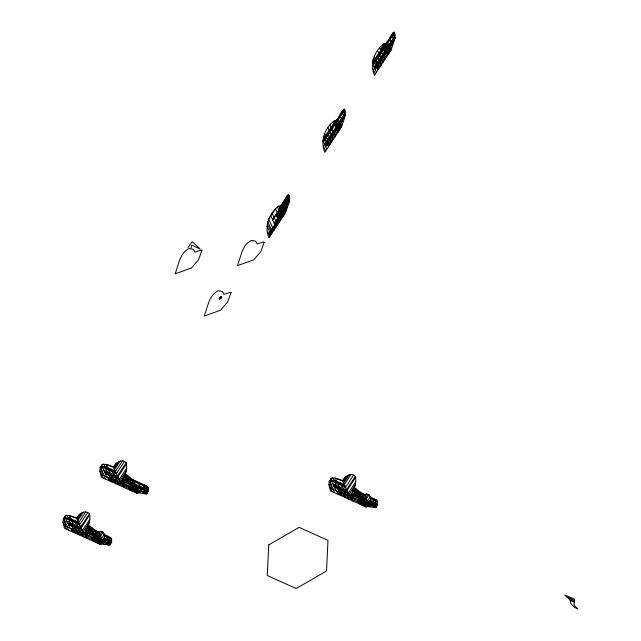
<?xml version="1.0" encoding="UTF-8"?>
<svg xmlns="http://www.w3.org/2000/svg" width="641" height="641" viewBox="0 0 641 641"><rect width="100%" height="100%" fill="white"/><g stroke="black" fill="none" stroke-linecap="round" stroke-linejoin="round"><path stroke-width="0.96" d="M345.034 113L344.874 109.835C341.485 107.8 339.522 119.098 335.443 120.652L334.442 120.572C324.851 127.863 319.987 140.796 324.811 152.278L341.349 127.263L345.267 115.668L345.283 113.064L324.45 144.137M385.618 50.134L394.928 36.056C394.471 24.735 389.223 42.122 385.089 43.644L384.087 43.572C374.52 50.863 369.464 63.763 374.456 75.269L390.994 50.254L394.912 38.668L394.928 36.056L374.096 67.129M72.858 528.224L103.193 541.925L109.595 543.135L111.71 542.663L111.262 541.212L111.638 539.201L110.853 537.847L103.794 534.249M109.683 477.104L140.018 490.806L146.42 492.016L148.528 491.543L148.087 490.093L148.464 488.081L147.093 486.207L133.176 479.78L125.572 474.196M350.154 495.926L369.096 504.483L375.498 505.685L377.605 505.212L377.164 503.77L377.541 501.751L376.756 500.397L369.689 496.807M219.671 298.866L220.56 298.466L220.696 296.454L221.305 296.495L221.786 297.312L220.712 298.658L219.238 298.85L220.696 296.454L219.238 298.85M109.923 545.026L108.882 542.759L110.364 543.712L109.795 545.122L101.855 543.953L100.124 544.385L64.404 528.248L63.034 522.022L63.331 518.481L64.292 517.479M103.562 543.223L65.743 526.229L64.372 520.003L64.661 516.462L65.63 515.46L69.284 515.556L76.599 518.184L84.115 534.53C87.681 528.368 91.142 521.045 89.444 513.81C85.189 509.395 78.779 513.762 76.599 518.184L69.284 515.556L76.407 531.052M146.741 493.907L145.699 491.647L147.19 492.6L146.613 494.003L138.68 492.833L136.942 493.266L101.23 477.136L99.86 470.903L100.148 467.369L101.118 466.36M140.018 490.806L138.28 491.246L102.56 475.109L101.198 468.883L101.486 465.342L102.456 464.34L106.11 464.437L113.425 467.065L120.941 483.41C124.498 477.249 127.968 469.925 126.269 462.69C122.014 458.275 115.596 462.642 113.425 467.065L106.11 464.437L113.233 479.933M375.818 507.576L374.777 505.316L376.267 506.27L375.69 507.672L367.758 506.502L366.019 506.935L330.307 490.806L328.937 484.58L329.226 481.038L330.195 480.029M369.464 505.781L331.637 488.779L330.275 482.553L330.564 479.019L331.533 478.01L335.187 478.106L342.502 480.734L350.018 497.079C353.584 490.918 357.045 483.602 355.346 476.359C351.004 472.072 344.69 476.255 342.502 480.734L335.187 478.106L342.31 493.602M383.254 48.836L383.214 49.357C383.751 50.535 385.61 46.873 383.839 47.811L377.621 57.361M289.187 198.558L289.428 201.234L285.501 212.82L268.972 237.835C263.988 226.321 269.012 213.437 278.603 206.138L279.596 206.21C283.25 204.992 289.452 187.268 289.187 198.558L277.064 216.898M100.124 544.385L101.454 542.358L103.193 541.925C105.829 538.72 105.525 531.942 100.637 531.285L98.586 531.91L96.35 530.9L88.025 524.835L94.676 539.297M366.019 506.935L367.357 504.916L369.096 504.483C371.732 501.278 371.427 494.491 366.54 493.834L364.481 494.459L362.253 493.458L353.928 487.392M220.175 299.051L219.727 298.85M191.09 247.963L191.659 245.158L200.24 249.029L192.052 241.641L188.085 247.642M383.022 49.533L383.598 47.819L385.457 46.537L384.408 49.004L383.11 50.086L383.022 49.533L377.717 57.562M394.68 35.992C395.609 33.957 392.588 29.726 394.68 34.285M110.292 542.663L109.931 543.239L110.364 543.712L106.871 542.134L108.257 545.154M376.195 505.212L375.826 505.789L376.267 506.27L372.774 504.691L374.16 507.704M109.931 543.239L110.292 542.31M221.209 297.905L221.305 296.495L220.881 297.095M380.401 49.653L383.35 45.199M373.903 60.719L384.56 44.598M372.75 64.204L393.999 32.066M324.266 137.727L334.914 121.606M373.174 65.118L394.519 32.827M323.104 141.212L344.353 109.074M377.966 58.115L383.582 49.613M281.84 204.495L288.37 194.616M279.548 208.189L288.506 194.632M323.529 142.126L344.874 109.835M272.505 219.607L288.803 194.952M272.721 220.071L289.027 195.393M276.351 215.336L289.131 196.002M76.8 518.625L79.716 514.218M276.752 216.217L289.243 197.324M374.624 68.275L395.072 37.338M335.972 127.142L345.283 113.064M374.929 68.932L394.015 40.054M77.305 519.715L81.816 512.896M277.184 217.155L289.436 198.622M324.979 145.283L345.427 114.346M375.305 69.765L392.172 44.245L389.616 38.692M274.172 223.22L289.588 199.904M325.283 145.94L344.369 117.055M77.777 520.74L83.466 512.127M274.468 223.861L289.428 201.234M113.625 467.505L116.542 463.098M325.66 146.765L342.526 121.253L339.97 115.701M377.565 68.675L391.611 47.426M268.619 233.845L288.827 203.269M114.13 468.603L118.641 461.776M78.667 522.671L85.798 511.871M268.988 234.654L287.416 206.779M327.92 145.683L341.965 124.434M269.332 235.399L286.118 209.992M114.595 469.621L120.292 461.007M87.697 512.504L79.612 524.731L65.542 518.377M115.484 471.552L122.623 460.751M80.686 527.062L89.444 513.81M124.522 461.384L116.438 473.611L102.368 467.257M81.095 527.96L89.804 514.787M117.503 475.942L126.269 462.69M82.344 530.668L89.892 519.242M117.92 476.84L126.622 463.667M82.969 532.03L89.315 522.431M119.162 479.548L126.718 468.122M83.699 533.616L87.809 527.391M119.795 480.91L126.133 471.311M120.524 482.497L124.634 476.271M99.259 533.368L100.637 531.285M99.956 534.89L102.095 531.661M100.541 536.164L103.105 532.278M101.582 538.432L104.395 534.177M102.416 540.251L104.908 536.485M103.001 541.509L104.547 539.169M136.942 493.266L138.28 491.246M342.703 481.175L345.619 476.768M343.207 482.272L347.718 475.446M343.672 483.29L349.369 474.677M350.972 474.5L344.289 484.62L333.729 479.853M353.6 475.053L345.515 487.28L331.445 480.926M346.581 489.612L355.346 476.359M346.997 490.509L355.699 477.337M348.239 493.217L355.795 481.792M348.872 494.58L355.218 484.981M349.601 496.166L353.712 489.948M365.154 495.926L366.54 493.834M365.859 497.448L367.998 494.211M366.444 498.714L369.008 494.828M367.485 500.982L370.298 496.727M368.319 502.8L370.802 499.043M368.904 504.066L370.45 501.727M124.362 476.535L124.803 477.553L127.142 478.45C120.484 473.675 126.734 477.537 128.897 479.244L126.437 478.691L123.833 476.952L148.464 488.081L148.263 490.053L122.735 478.643M353.447 490.205L353.88 491.222L356.22 492.12L353.183 490.093M101.607 466.496L100.148 467.369L102.296 472.04M64.781 517.616L63.331 518.481L65.478 523.16M331.413 479.732L329.226 481.038L331.06 485.021M87.561 528.48L90.317 529.562L87.545 527.655M220.873 297.584L221.786 297.312M104.034 537.951L111.438 541.172L111.638 539.201L110.268 537.326L111.63 540.283M369.937 500.501L377.341 503.722L377.541 501.751L376.171 499.876L377.533 502.84M356.989 492.536L355.515 492.368L352.87 490.165L354.297 490.269L357.974 492.913L356.989 492.536L358.952 496.791M87.488 527.487L92.072 530.355L89.612 529.811L87.008 528.072L99.395 533.665M353.231 488.658L356.741 490.245M330.868 479.676L344.938 486.03M353.279 489.796L364.713 494.964M370.49 497.576L376.756 500.397M341.276 484.708L345.13 486.455M341.405 484.989L345.259 486.727M352.911 490.621L365.29 496.214M370.274 498.466L377.541 501.751M341.749 485.742L345.603 487.481M353.463 491.03L353.88 491.222M332.711 483.691L346.781 490.045M352.638 492.689L366.564 498.978M357.502 495.164L366.724 499.331M370.097 500.853L377.605 504.243L377.164 503.77M333.44 485.261L347.51 491.623M367.285 500.557L351.709 493.514L354.225 498.978M369.857 501.719L377.605 505.212M333.849 486.166L347.919 492.52M352.125 494.419L375.081 504.788M334.378 487.304L348.448 493.658M350.964 494.796L370.802 503.754M369.328 504.098L376.275 507.239M338.76 490.782L349.313 495.549M373.743 506.807L368.936 504.635L369.993 506.919M337.422 492.801L367.758 506.502L366.892 504.611M566.828 596.979L574.657 600.513M569.328 599.295L570.274 600.545L570.899 603.894L574.841 607.54L577.966 608.95L574.624 605.881L573.999 604.143L574.769 599.896L574.152 598.974L564.745 595.048L569.328 599.295L574.456 601.611M570.274 600.545L574.32 602.372M104.651 466.175L115.204 470.943M127.663 476.575L124.859 475.302L125.644 477.016M101.791 466.007L115.861 472.361M148.464 488.081L147.67 486.727L124.314 476.367M112.199 471.039L116.053 472.786M112.327 471.319L116.181 473.058M112.672 472.072L116.526 473.811M124.386 477.361L124.803 477.553M103.634 470.021L117.704 476.375M128.424 481.495L148.528 490.573L148.087 490.093M104.363 471.592L118.425 477.946M148.528 491.543L122.631 479.845L125.147 485.309M104.771 472.489L118.841 478.851M123.048 480.742L146.004 491.118M105.3 473.635L119.37 479.989M121.886 481.127L141.725 490.085L138.208 482.457M144.417 491.343L147.19 492.6L146.749 492.12M141.052 490.79L147.198 493.57M144.666 493.137L139.858 490.966L140.387 492.104L103.962 475.654L105.541 479.075M108.345 479.131L138.68 492.833M88.482 525.836L88.097 525.66L89.476 528.665M67.834 517.295L78.386 522.062M87.328 526.109L90.846 527.695M64.965 517.119L79.035 523.473M87.376 527.247L98.818 532.407M103.794 534.658L110.853 537.847M75.374 522.159L79.228 523.897M75.502 522.439L79.356 524.178M104.371 535.916L111.638 539.201M75.846 523.192L79.7 524.931M66.816 521.133L80.878 527.487M85.91 529.762L100.661 536.429M91.607 532.615L100.821 536.781M104.203 538.304L111.702 541.693L111.262 541.212M67.537 522.711L81.607 529.065M101.39 537.999L85.806 530.964L88.322 536.429M111.71 542.663L103.962 539.161L105.428 542.35M67.954 523.609L82.016 529.963M86.223 531.862L101.799 538.897M104.371 540.067L109.178 542.23M68.475 524.755L82.545 531.109M85.069 532.246L104.9 541.204M104.227 541.909L110.372 544.682M107.848 544.257L103.041 542.086L104.09 544.369M71.52 530.251L101.855 543.953L100.99 542.062M87.553 528.32L87.977 528.665M147.67 486.727L147.093 486.207L148.456 489.163M392.677 33.428L394.952 38.372M391.843 35.327L394.319 40.703M387.22 41.697L391.05 50.014M386.331 42.707L390.297 51.32M385.089 43.644L389.303 52.81M384.087 43.572L388.734 53.676M385.906 49.261L386.435 50.407M383.014 44.477L387.853 55.006M383.166 45.471L384.175 47.658M384.536 48.355L385.874 51.256M382.925 45.84L383.839 47.811M384.408 49.004L385.922 52.298M382.605 46.328L383.486 48.251M382.324 46.753L383.206 48.684M383.687 49.718L385.305 53.235M379.608 47.915L384.912 59.453M377.493 50.495L382.965 62.401M377.012 56.023L381.187 65.102M374.208 56.52L379.4 67.802M378.078 69.789L373.19 59.156L372.533 63.723L376.451 72.257M372.966 68.795L375.33 73.947M344.041 109.138L345.034 111.294M343.031 110.436L345.307 115.38M342.198 112.335L344.674 117.712M337.575 118.705L341.405 127.022M336.685 119.715L340.651 128.32M335.443 120.652L339.658 129.819M334.442 120.572L339.089 130.676M333.368 121.478L338.208 132.014M329.963 124.923L335.267 136.461M327.847 127.503L333.32 139.409M327.367 133.032L331.541 142.11M324.57 133.528L329.754 144.81M323.545 136.164L328.44 146.797M322.888 140.732L326.806 149.265M323.32 145.803L325.692 150.956M287.665 195.321L288.45 197.027M287.184 195.994L289.46 200.937M281.736 204.263L285.557 212.58M280.846 205.272L284.804 213.886M279.596 206.21L283.819 215.376M278.603 206.138L283.25 216.241M277.521 207.043L282.369 217.571M280.686 220.111L275.55 208.934L268.723 219.086L273.907 230.367M275.934 214.431L279.428 222.018M272 213.06L277.481 224.967M270.646 215.56L275.999 227.202M267.698 221.722L272.593 232.354M267.265 223.701L271.8 233.556M267.041 226.289L270.967 234.822M267.473 231.361L269.845 236.513M374.032 498.754L377.156 505.557M372.092 498.297L375.498 505.685M370.274 502.616L371.323 504.9M364.481 494.459L369.096 504.483M362.253 493.458L367.509 504.876M360.402 492.4L365.843 504.227M364.657 503.61L366.171 506.895M357.91 490.669L363.703 503.265M362.934 502.824L364.505 506.254M356.092 488.835L362.477 502.712M360.795 501.863L362.373 505.284M360.579 501.855L354 488.21L355.378 491.214M355.899 492.248L357.734 496.238M353.479 487.977L354.721 490.685M355.515 492.368L357.598 496.887M359.569 501.31L361.139 504.731M354.04 491.463L356.26 496.286M357.67 500.453L359.24 503.874M351.308 497.576L352.887 501.006M347.11 495.677L348.68 499.107M340.435 482.873L346.164 495.341M343.255 493.939L344.826 497.36M340.972 495.621L332.743 477.705L330.564 479.019L335.948 490.726M336.557 490.91L338.127 494.339M330.275 482.553L333.528 489.636M333.04 489.323L334.618 492.753M328.937 484.58L332.19 491.655M144.954 485.085L148.079 491.887M143.015 484.628L146.42 492.016M144.257 492.24L145.082 494.035M133.176 479.78L138.432 491.206M131.325 478.731L136.765 490.557M135.58 489.932L137.094 493.225M128.833 477L134.626 489.596M133.857 489.155L135.427 492.576M127.014 475.157L133.4 489.043M127.912 478.867L129.867 483.114M131.717 488.194L133.296 491.615M131.501 488.178L124.923 474.54L126.301 477.545M126.822 478.579L128.657 482.569M126.437 478.691L128.52 483.218M130.492 487.641L132.062 491.062M124.963 477.785L127.182 482.617M128.593 486.775L130.163 490.205M122.231 483.907L123.809 487.328M118.032 482.008L119.603 485.437M111.35 469.204L117.087 481.671M114.178 480.269L115.749 483.691M110.388 478.643L103.666 464.036L101.486 465.342L106.871 477.056M110.324 478.531L111.895 481.952M107.48 477.241L109.05 480.67M101.198 468.883L104.451 475.967M99.86 470.903L103.113 477.986M108.129 536.205L111.254 543.007M106.198 535.748L109.595 543.135M98.586 531.91L103.193 541.925M96.35 530.9L101.607 542.326M94.499 529.851L99.94 541.677M98.754 541.052L100.268 544.345M92.016 528.12L97.809 540.716M97.031 540.275L98.602 543.696M90.197 526.277L96.575 540.155M91.094 529.979L93.049 534.233M94.892 539.313L96.471 542.735M89.996 529.698L91.831 533.689M88.033 526.421L88.827 528.136M89.612 529.811L91.695 534.338M93.666 538.752L95.245 542.182M88.138 528.905L90.365 533.737M91.767 537.895L93.346 541.325M85.413 535.027L86.984 538.448M81.207 533.128L82.785 536.549M74.532 520.324L80.261 532.791M77.353 531.389L78.931 534.81M75.077 533.072L66.848 515.156L64.661 516.462L70.053 528.176M70.654 528.36L72.233 531.782M64.372 520.003L67.634 527.086M67.137 526.774L68.715 530.195M63.034 522.022L66.295 529.105M268.739 544.898L267.273 575.49L296.166 588.542L326.517 570.995L327.984 540.395L299.099 527.343L268.739 544.898M201.979 250.463L198.518 259.733L191.515 267.938L175.057 273.859C178.727 265.254 179.568 253.011 189.135 248.516L193.358 249.341L194.872 252.065L201.466 250.062L201.979 250.463M231.056 292.705L227.595 301.975L220.592 310.18L204.134 316.101C207.804 307.496 208.645 295.245 218.212 290.758L222.427 291.575L223.949 294.299L230.544 292.304L231.056 292.705M264.252 242.314L260.791 251.584L253.788 259.789L237.322 265.711C241 257.105 241.833 244.862 251.408 240.367L255.623 241.192L257.145 243.917L263.731 241.913L264.252 242.314"/></g></svg>
